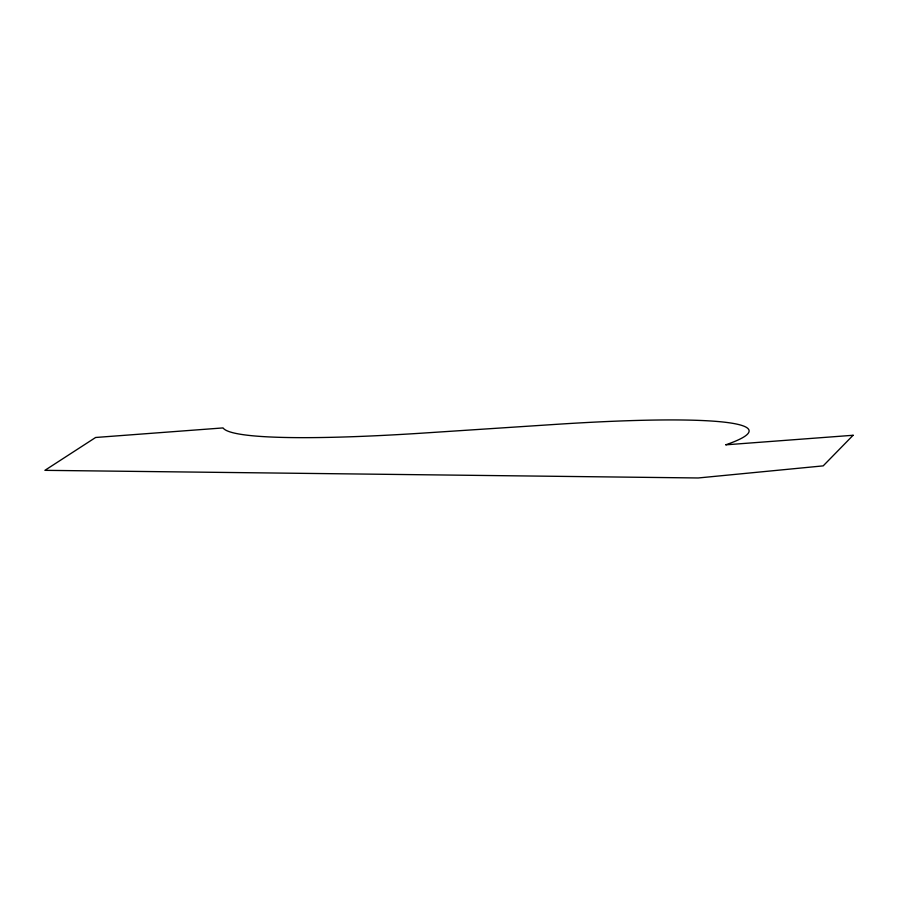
<?xml version="1.0" encoding="UTF-8"?>
<svg xmlns="http://www.w3.org/2000/svg" width="898" height="898" viewBox="0 0 898 898"><rect width="100%" height="100%" fill="white"/><g stroke="black" fill="none" stroke-linecap="round" stroke-linejoin="round"><path stroke-width="1.35" d="M853.1 435.272L823.197 465.871L698.206 477.972L44.9 470.339L95.626 437.483L223.063 427.919A376.834 32.844 -6.4 0 0 424.866 432.971L554.953 424.428A361.445 31.497 -6.4 0 1 725.663 444.836L853.1 435.272"/></g></svg>
